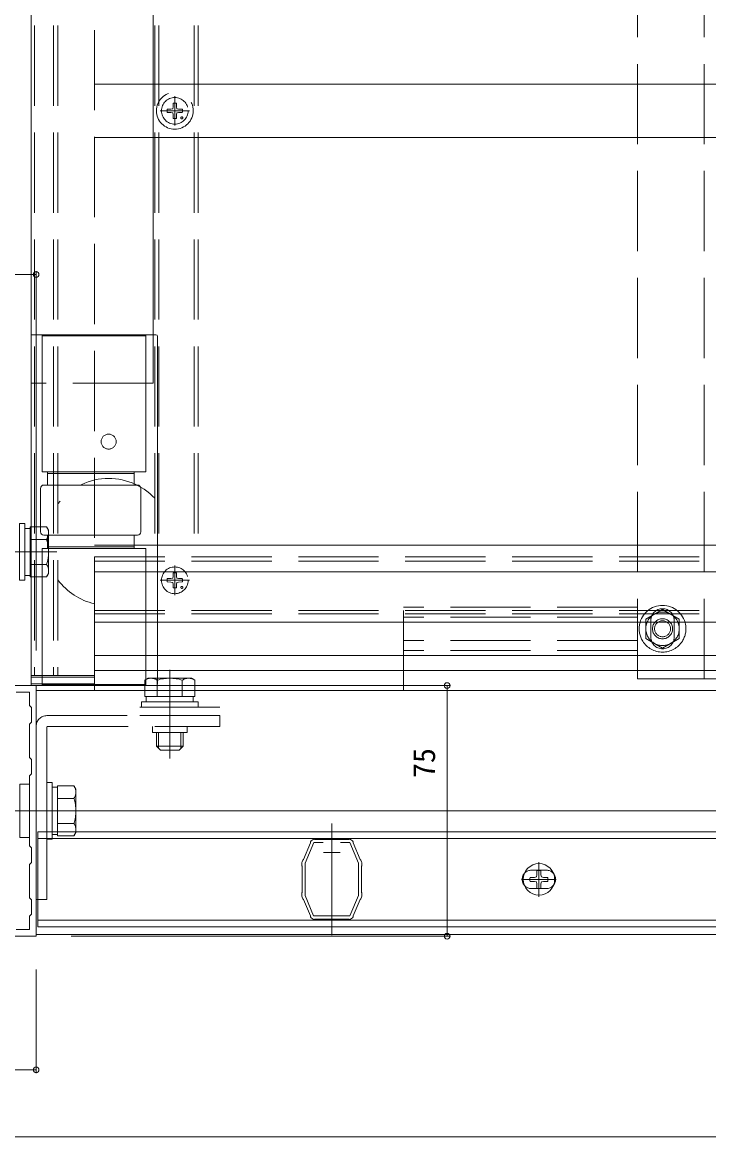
# Model space of a CAD drawing. Units: millimetres, scale not verified. Extents: x -990 to 990, y -1598 to 1604.
# Drawn here: x -466.6 to -261.2, y -1425.3 to -1091.8 of the extents above; entities that cross this region are included whole.
import ezdxf
from ezdxf.enums import TextEntityAlignment as Align

# ---------------------------------------------------------------- set-up
doc = ezdxf.new("R2010")
doc.units = ezdxf.units.MM
doc.header["$LTSCALE"] = 8
doc.linetypes.add('CHAIN2', pattern=[12, 9, -1, 1, -1])
doc.linetypes.add('DASHED3', pattern=[4, 3, -1])
for name, color, linetype, lineweight in [('0-2_YKK_ZWAK', 2, 'Continuous', 9), ('0-3_YKK_11', 4, 'Continuous', 9), ('0-4_YKK_12', 7, 'Continuous', 9), ('0-5_YKK_13', 6, 'Continuous', 9)]:
    doc.layers.add(name, color=color, linetype=linetype, lineweight=lineweight)
doc.styles.add('ＭＳ ゴシック', font='')
doc.styles.get('ＭＳ ゴシック').set_extended_font_data('MS Gothic')

msp = doc.modelspace()

# ---------------------------------------------------------------- linework, layer by layer
at = {"layer": '0-2_YKK_ZWAK', "linetype": 'DASHED3'}
for p, q in [((-282.5, -1288.27), (-282.5, -736.27)), ((-262.5, -1288.27), (-262.5, -736.27)), ((-463, -740.77), (-463, -1287.27)), ((-457.3, -740.77), (-457.3, -1287.27)), ((-456, -740.77), (-456, -1287.27)), ((-427, -740.77), (-427, -1251.77)), ((-425.8, -740.77), (-425.8, -1251.77)), ((-415.2, -740.77), (-415.2, -1251.77)), ((-414, -740.77), (-414, -1251.77)), ((-427.5, -1185.27), (-427.5, -1199.77)), ((-427.5, -1199.77), (-464, -1199.77)), ((120, -1251.77), (-445, -1251.77)), ((-445, -1291.77), (-445, -1251.77)), ((120, -1253.07), (-445, -1253.07)), ((-352.5, -1291.77), (-352.5, -1266.77)), ((-282.5, -1266.77), (-352.5, -1266.77)), ((120, -1267.77), (-445, -1267.77)), ((120, -1268.77), (-445, -1268.77)), ((-282.5, -1269.77), (-352.5, -1269.77)), ((-278.5, -1275.77), (-278.5, -1270.77)), ((-271.5, -1275.77), (-271.5, -1270.77)), ((-282.5, -1276.77), (-352.5, -1276.77)), ((-282.5, -1279.77), (-352.5, -1279.77)), ((-426.15, -1281.232), (-445, -1281.232)), ((-426.15, -1285.77), (-445, -1285.77)), ((-445, -1287.27), (-464, -1287.27)), ((-282.5, -1288.27), (-217.5, -1288.27)), ((-407.5, -1296.77), (-437.5, -1296.77)), ((-407.5, -1299.27), (-437.5, -1299.27)), ((-314.25, -1345.515), (-309.75, -1345.515)), ((-314.25, -1351.015), (-309.75, -1351.015))]:
    msp.add_line(p, q, dxfattribs=at)
at = {"layer": '0-2_YKK_ZWAK'}
for p, q in [((-464, -737.77), (-464, -1290.27)), ((-427.5, -768.27), (-427.5, -1185.27)), ((120, -1281.232), (-426.15, -1281.232)), ((120, -1285.77), (-426.15, -1285.77)), ((-537, -1290.27), (-464, -1290.27)), ((120, -1291.77), (-462.5, -1291.77)), ((-462.5, -1364.77), (-462.5, -1291.77)), ((-557.5, -1327.77), (557.5, -1327.77)), ((-374, -1331.57), (-374, -1364.97)), ((-462, -1334.07), (-462, -1362.47)), ((-462, -1334.07), (-17.997, -1334.07)), ((-462, -1336.07), (-17.787, -1336.07)), ((-462, -1360.47), (-15.5, -1360.47)), ((-462, -1362.47), (-15.5, -1362.47)), ((120, -1364.77), (-462.5, -1364.77))]:
    msp.add_line(p, q, dxfattribs=at)
at = {"layer": '0-2_YKK_ZWAK', "linetype": 'DASHED3'}
msp.add_circle((-440.8, -1217.27), 2.25, dxfattribs=at)
for centre, radius, start, end in [((-440.8, -1247.27), 19, 43.42158, 143.1301), ((-440.8, -1247.27), 19, 216.8699, 257.22913), ((-275, -1270.77), 3.5, 0, 180), ((-275, -1275.77), 3.5, 180, 0), ((-314.25, -1348.265), 2.75, 90, 270), ((-309.75, -1348.265), 2.75, 270, 90)]:
    msp.add_arc(centre, radius, start, end, dxfattribs=at)
at = {"layer": '0-3_YKK_11', "linetype": 'DASHED3'}
for p, q in [((-445, -742.104), (-445, -1271.27)), ((-427.5, -1110.27), (-445, -1110.27)), ((-421.519, -1117.133), (-421.62, -1117.65)), ((-421.5, -1116.025), (-421.519, -1117.133)), ((-420.5, -1116.025), (-420.481, -1117.133)), ((-420.481, -1117.133), (-420.38, -1117.65)), ((-423.245, -1117.77), (-422.137, -1117.751)), ((-423.245, -1118.77), (-422.137, -1118.79)), ((-422.137, -1117.751), (-421.62, -1117.65)), ((-422.137, -1118.79), (-421.62, -1118.89)), ((-421.519, -1119.407), (-421.62, -1118.89)), ((-421.5, -1120.515), (-421.519, -1119.407)), ((-420.5, -1120.515), (-420.481, -1119.407)), ((-420.481, -1119.407), (-420.38, -1118.89)), ((-419.863, -1117.751), (-420.38, -1117.65)), ((-419.863, -1118.79), (-420.38, -1118.89)), ((-418.755, -1117.77), (-419.863, -1117.751)), ((-418.755, -1118.77), (-419.863, -1118.79)), ((-427.5, -1126.27), (-445, -1126.27)), ((-465.9, -1243.22), (-464.3, -1243.22)), ((-464.3, -1242.765), (-462.5, -1242.765)), ((-464.3, -1242.765), (-464.3, -1257.776)), ((-464.3, -1246.27), (-464.3, -1254.27)), ((-464.3, -1246.517), (-462.5, -1246.517)), ((-426.15, -1248.27), (-445, -1248.27)), ((-464.3, -1254.023), (-462.5, -1254.023)), ((-426.15, -1256.27), (-445, -1256.27)), ((-421.5, -1256.525), (-421.519, -1257.633)), ((-420.5, -1256.525), (-420.481, -1257.633)), ((-464.3, -1257.32), (-465.9, -1257.32)), ((-464.3, -1257.776), (-462.5, -1257.776)), ((-423.245, -1258.27), (-422.137, -1258.251)), ((-423.245, -1259.27), (-422.137, -1259.29)), ((-422.137, -1258.251), (-421.62, -1258.15)), ((-422.137, -1259.29), (-421.62, -1259.39)), ((-421.519, -1257.633), (-421.62, -1258.15)), ((-421.519, -1259.907), (-421.62, -1259.39)), ((-421.5, -1261.015), (-421.519, -1259.907)), ((-420.5, -1261.015), (-420.481, -1259.907)), ((-420.481, -1257.633), (-420.38, -1258.15)), ((-420.481, -1259.907), (-420.38, -1259.39)), ((-419.863, -1258.251), (-420.38, -1258.15)), ((-419.863, -1259.29), (-420.38, -1259.39)), ((-418.755, -1258.27), (-419.863, -1258.251)), ((-418.755, -1259.27), (-419.863, -1259.29)), ((-270, -1270.383), (-275, -1267.497)), ((-270, -1271.279), (-270, -1270.383)), ((-270, -1271.405), (-270, -1270.383)), ((-426.15, -1271.27), (-445, -1271.27)), ((-280, -1271.405), (-280, -1276.157)), ((-270, -1276.157), (-270, -1271.279)), ((-270, -1276.157), (-270, -1271.405)), ((-280, -1276.157), (-279.638, -1276.366)), ((-280, -1276.157), (-279.483, -1276.456)), ((-279.483, -1276.456), (-275, -1279.044)), ((-275, -1279.044), (-270.517, -1276.456)), ((-270.517, -1276.456), (-270, -1276.157)), ((-270.39, -1276.382), (-270, -1276.157)), ((-445, -1287.27), (-464, -1287.27)), ((-464, -1287.77), (-445, -1287.77)), ((-464, -1287.77), (-445, -1287.77)), ((-445, -1289.77), (-464, -1289.77)), ((-429, -1288.07), (-430.006, -1288.651)), ((-430.006, -1293.57), (-430.006, -1288.651)), ((-416, -1288.07), (-429, -1288.07)), ((-426.253, -1293.57), (-426.253, -1288.651)), ((-418.747, -1293.57), (-418.747, -1288.651)), ((-416, -1288.07), (-414.994, -1288.651)), ((-414.994, -1293.57), (-414.994, -1288.651)), ((-414.994, -1293.57), (-430.006, -1293.57)), ((-429.55, -1293.57), (-429.55, -1295.17)), ((-418.5, -1293.57), (-426.5, -1293.57)), ((-415.45, -1295.17), (-415.45, -1293.57)), ((-422.5, -1306.77), (-422.5, -1296.77)), ((-459.3, -1299.27), (-407.5, -1299.27)), ((-407.5, -1302.47), (-407.5, -1299.27)), ((-462.5, -1354.27), (-462.5, -1302.47)), ((-459.3, -1354.27), (-459.3, -1302.77)), ((-459, -1302.47), (-407.5, -1302.47)), ((-417.3, -1302.47), (-417.3, -1304.27)), ((-426.5, -1304.27), (-426.5, -1308.37)), ((-425.852, -1309.018), (-425.852, -1304.27)), ((-419.148, -1309.018), (-419.148, -1304.27)), ((-418.5, -1308.37), (-418.5, -1304.27)), ((-426.5, -1308.37), (-418.5, -1308.37)), ((-425.3, -1309.57), (-426.5, -1308.37)), ((-425.3, -1309.57), (-419.7, -1309.57)), ((-419.7, -1309.57), (-418.5, -1308.37)), ((-456.1, -1320.265), (-451.181, -1320.265)), ((-456.1, -1335.276), (-456.1, -1320.265)), ((-450.6, -1321.27), (-451.181, -1320.265)), ((-456.1, -1320.72), (-457.7, -1320.72)), ((-456.1, -1331.77), (-456.1, -1323.77)), ((-450.6, -1334.27), (-450.6, -1321.27)), ((-456.1, -1324.017), (-451.181, -1324.017)), ((-465, -1327.77), (-456.8, -1327.77)), ((-456.1, -1331.523), (-451.181, -1331.523)), ((-457.7, -1334.82), (-456.1, -1334.82)), ((-456.1, -1335.276), (-451.181, -1335.276)), ((-450.6, -1334.27), (-451.181, -1335.276)), ((-462.5, -1354.27), (-459.3, -1354.27))]:
    msp.add_line(p, q, dxfattribs=at)
at = {"layer": '0-3_YKK_11'}
for p, q in [((120, -1110.27), (-427.5, -1110.27)), ((120, -1126.27), (-427.5, -1126.27)), ((-464, -1185.27), (-426.65, -1185.27)), ((-460.65, -1185.27), (-460.65, -1226.27)), ((-429.65, -1185.57), (-460.65, -1185.57)), ((-429.65, -1226.27), (-429.65, -1185.27)), ((-426.15, -1185.77), (-426.15, -1289.77)), ((-460.65, -1226.27), (-429.65, -1226.27)), ((-459.15, -1226.27), (-459.15, -1230.27)), ((-433.169, -1226.77), (-459.15, -1226.77)), ((-433.15, -1226.27), (-433.15, -1230.27)), ((-460.169, -1230.27), (-432.169, -1230.27)), ((-461.169, -1231.27), (-461.169, -1244.27)), ((-431.169, -1244.27), (-431.169, -1231.27)), ((-462.5, -1242.765), (-459.381, -1242.765)), ((-458.8, -1243.77), (-459.381, -1242.765)), ((-458.8, -1243.77), (-458.8, -1256.77)), ((-462.5, -1246.517), (-459.381, -1246.517)), ((-432.169, -1245.27), (-460.169, -1245.27)), ((-459.15, -1245.27), (-459.15, -1249.27)), ((-433.15, -1245.27), (-433.15, -1249.27)), ((-460.65, -1249.27), (-460.65, -1290.27)), ((-429.65, -1249.27), (-460.65, -1249.27)), ((-459.15, -1248.77), (-433.169, -1248.77)), ((-429.65, -1290.27), (-429.65, -1249.27)), ((120, -1248.27), (-426.15, -1248.27)), ((-462.5, -1254.023), (-459.381, -1254.023)), ((-458.8, -1256.77), (-459.381, -1257.776)), ((120, -1256.27), (-426.15, -1256.27)), ((-462.5, -1257.776), (-459.381, -1257.776)), ((120, -1271.27), (-426.15, -1271.27)), ((-426.65, -1290.27), (-464, -1290.27)), ((-460.65, -1289.97), (-429.65, -1289.97)), ((-312.611, -1346.927), (-312.73, -1347.535)), ((-312.589, -1345.623), (-312.611, -1346.927)), ((-311.411, -1345.623), (-311.389, -1346.927)), ((-311.389, -1346.927), (-311.27, -1347.535)), ((-314.642, -1347.676), (-313.338, -1347.654)), ((-314.642, -1348.853), (-313.338, -1348.876)), ((-313.338, -1347.654), (-312.73, -1347.535)), ((-313.338, -1348.876), (-312.73, -1348.995)), ((-312.611, -1349.603), (-312.73, -1348.995)), ((-312.589, -1350.907), (-312.611, -1349.603)), ((-311.411, -1350.907), (-311.389, -1349.603)), ((-311.389, -1349.603), (-311.27, -1348.995)), ((-310.662, -1347.654), (-311.27, -1347.535)), ((-310.662, -1348.876), (-311.27, -1348.995)), ((-309.358, -1347.676), (-310.662, -1347.654)), ((-309.358, -1348.853), (-310.662, -1348.876))]:
    msp.add_line(p, q, dxfattribs=at)
at = {"layer": '0-3_YKK_11', "linetype": 'CHAIN2'}
for p, q in [((-421, -1122.67), (-421, -1113.87)), ((-425.4, -1118.27), (-416.6, -1118.27)), ((-456.3, -1250.27), (-482.8, -1250.27)), ((-421, -1263.17), (-421, -1254.37)), ((-425.4, -1258.77), (-416.6, -1258.77)), ((-422.5, -1285.57), (-422.5, -1312.07)), ((-448.1, -1327.77), (-474.6, -1327.77)), ((-312, -1353.444), (-312, -1343.086)), ((-317.179, -1348.265), (-306.821, -1348.265))]:
    msp.add_line(p, q, dxfattribs=at)
at = {"layer": '0-3_YKK_11', "linetype": 'DASHED3'}
for points in [[(-467.5, -1258.77), (-467.5, -1241.77), (-465.9, -1241.77), (-465.9, -1258.77)], [(-431, -1296.77), (-414, -1296.77), (-414, -1295.17), (-431, -1295.17)], [(-459.3, -1319.27), (-459.3, -1336.27), (-457.7, -1336.27), (-457.7, -1319.27)]]:
    msp.add_lwpolyline(points, close=True, dxfattribs=at)
for points in [[(-275, -1267.497), (-280, -1270.383), (-280, -1271.405)], [(-427.7, -1302.47), (-427.7, -1304.27), (-417.3, -1304.27)]]:
    msp.add_lwpolyline(points, dxfattribs=at)
at = {"layer": '0-3_YKK_11'}
msp.add_lwpolyline([(-464.5, -1335.77), (-464.5, -1319.77), (-467.4, -1319.77), (-467.4, -1335.77)], close=True, dxfattribs=at)
at = {"layer": '0-3_YKK_11', "linetype": 'DASHED3'}
for centre, radius in [((-421, -1118.27), 5.5), ((-421, -1118.27), 4), ((-418.879, -1120.391), 0.3), ((-421, -1258.77), 4), ((-418.879, -1260.891), 0.3), ((-275, -1273.27), 3), ((-275, -1273.27), 2.4)]:
    msp.add_circle(centre, radius, dxfattribs=at)
at = {"layer": '0-3_YKK_11'}
msp.add_circle((-312, -1348.265), 4.708, dxfattribs=at)
at = {"layer": '0-3_YKK_11', "linetype": 'DASHED3'}
for centre, radius, start, end in [((-421, -1118.27), 2.3, 77.44414, 102.55586), ((-421, -1118.27), 2.3, 167.44414, 192.55586), ((-421, -1118.27), 2.3, 347.44414, 12.55586), ((-421, -1118.27), 2.3, 257.44414, 282.55586), ((-421, -1258.77), 2.3, 77.44414, 102.55586), ((-421, -1258.77), 2.3, 167.44414, 192.55586), ((-421, -1258.77), 2.3, 347.44414, 12.55586), ((-421, -1258.77), 2.3, 257.44414, 282.55586), ((-275, -1273.27), 7, 10.52433, 169.47567), ((-275, -1273.27), 5, 23.1324, 156.8676), ((-275, -1273.27), 5, 23.1324, 156.8676), ((-275, -1273.27), 7, 169.47567, 212.11583), ((-275, -1273.27), 5, 156.8676, 217.3832), ((-275, -1273.27), 5, 156.8676, 217.3832), ((-275, -1273.27), 5, 322.6168, 23.1324), ((-275, -1273.27), 5, 322.6168, 23.1324), ((-275, -1273.27), 7, 327.88417, 10.52433), ((-275, -1273.27), 7, 212.11583, 327.88417), ((-275, -1273.27), 5, 217.3832, 322.6168), ((-275, -1273.27), 5, 217.3832, 322.6168), ((-428.129, -1291.393), 3.323, 55.61575, 124.38425), ((-422.5, -1300.49), 12.419, 72.41205, 107.58795), ((-416.871, -1291.393), 3.323, 55.61575, 124.38425), ((-459.3, -1302.47), 3.2, 90, 180), ((-459, -1302.77), 0.3, 90, 180), ((-453.923, -1322.141), 3.323, 325.61575, 34.38425), ((-463.019, -1327.77), 12.419, 342.41205, 17.58795), ((-453.923, -1333.399), 3.323, 325.61575, 34.38425)]:
    msp.add_arc(centre, radius, start, end, dxfattribs=at)
at = {"layer": '0-3_YKK_11'}
for centre, radius, start, end in [((-426.65, -1185.77), 0.5, 0, 90), ((-460.169, -1231.27), 1, 90, 180), ((-432.169, -1231.27), 1, 0, 90), ((-462.123, -1244.641), 3.323, 325.61575, 34.38425), ((-460.169, -1244.27), 1, 180, 270), ((-471.219, -1250.27), 12.419, 342.41205, 17.58795), ((-432.169, -1244.27), 1, 270, 0), ((-462.123, -1255.899), 3.323, 325.61575, 34.38425), ((-426.65, -1289.77), 0.5, 270, 0), ((-312, -1348.265), 2.707, 77.44414, 102.55586), ((-312, -1348.265), 2.707, 167.44414, 192.55586), ((-312, -1348.265), 2.707, 347.44414, 12.55586), ((-312, -1348.265), 2.707, 257.44414, 282.55586)]:
    msp.add_arc(centre, radius, start, end, dxfattribs=at)
at = {"layer": '0-4_YKK_12'}
for p, q in [((-376.59, -1337.27), (-379.402, -1337.27)), ((-376.5, -1340.27), (-371.5, -1340.27)), ((-374, -1342.77), (-374, -1337.77))]:
    msp.add_line(p, q, dxfattribs=at)
msp.add_lwpolyline([(-462.5, -1290.27), (-537.5, -1290.27), (-537.5, -1365.27), (-462.5, -1365.27)], close=True, dxfattribs=at)
for points in [[(-468.5, -1363.27), (-464.5, -1363.27), (-464.5, -1359.27), (-463.9, -1358.67), (-463.9, -1354.37), (-464.5, -1353.77), (-464.5, -1343.77), (-463.9, -1343.17), (-463.9, -1338.87), (-464.5, -1338.27), (-464.5, -1317.27), (-463.9, -1316.67), (-463.9, -1312.37), (-464.5, -1311.77), (-464.5, -1301.77), (-463.9, -1301.17), (-463.9, -1296.87), (-464.5, -1296.27), (-464.5, -1292.27), (-468.5, -1292.27)], [(-382.883, -1342.971), (-382.683, -1342.494), (-382.585, -1342.392), (-382.488, -1342.289), (-380.409, -1337.345), (-380.403, -1337.208), (-380.388, -1337.053)], [(-376.59, -1337.27), (-379.402, -1337.27), (-382, -1343.452), (-382, -1353.088), (-379.444, -1359.17), (-368.556, -1359.17), (-366, -1353.089), (-366, -1343.452), (-368.598, -1337.27), (-371.41, -1337.27)], [(-379.22, -1336.278), (-379.071, -1336.323), (-378.943, -1336.37), (-369.057, -1336.37), (-368.929, -1336.323), (-368.78, -1336.278)], [(-367.612, -1337.053), (-367.597, -1337.208), (-367.591, -1337.345), (-365.512, -1342.289), (-365.415, -1342.392), (-365.317, -1342.494), (-365.117, -1342.971)], [(-383, -1352.988), (-383, -1352.47), (-382.95, -1352.338), (-382.9, -1352.206), (-382.9, -1344.335), (-382.95, -1344.202), (-383, -1344.07), (-383, -1343.552)], [(-365, -1343.552), (-365, -1344.07), (-365.05, -1344.202), (-365.1, -1344.335), (-365.1, -1352.206), (-365.05, -1352.338), (-365, -1352.47), (-365, -1352.988)], [(-380.387, -1359.487), (-380.403, -1359.332), (-380.409, -1359.195), (-382.488, -1354.251), (-382.585, -1354.149), (-382.683, -1354.046), (-382.883, -1353.569)], [(-365.117, -1353.569), (-365.317, -1354.046), (-365.415, -1354.149), (-365.512, -1354.251), (-367.591, -1359.195), (-367.597, -1359.332), (-367.612, -1359.487)], [(-369.057, -1360.17), (-378.943, -1360.17), (-379.071, -1360.217), (-379.22, -1360.263)], [(-368.78, -1360.263), (-368.928, -1360.217), (-369.057, -1360.17)]]:
    msp.add_lwpolyline(points, dxfattribs=at)
for centre, start, end in [((-379.07, -1337.77), 95.73914, 151.44347), ((-368.93, -1337.77), 28.55592, 84.26083), ((-381.5, -1343.552), 157.21234, 180.00008), ((-366.5, -1343.552), 360, 22.78773), ((-381.5, -1352.988), 179.99998, 202.78771), ((-366.5, -1352.988), 337.21255, 0.00006), ((-379.07, -1358.77), 208.55565, 264.26079), ((-368.93, -1358.77), 275.73925, 331.44438)]:
    msp.add_arc(centre, 1.5, start, end, dxfattribs=at)
at = {"layer": '0-5_YKK_13'}
for p, q in [((-462.5, -1279.77), (-462.5, -1166.27)), ((-537.5, -1167.27), (-462.5, -1167.27)), ((-452, -1290.27), (-338.5, -1290.27)), ((-339.5, -1365.27), (-339.5, -1290.27)), ((-452, -1365.27), (-338.5, -1365.27)), ((-462.5, -1375.27), (-462.5, -1406.27)), ((-462.5, -1405.27), (-500, -1405.27)), ((-493, -1425.27), (493, -1425.27))]:
    msp.add_line(p, q, dxfattribs=at)
for centre in [(-462.5, -1167.27), (-339.5, -1290.27), (-339.5, -1365.27), (-462.5, -1405.27)]:
    msp.add_circle(centre, 0.85, dxfattribs=at)

# ---------------------------------------------------------------- texts
at = {"layer": '0-5_YKK_13', "style": 'ＭＳ ゴシック'}
msp.add_text('75', height=6.598, rotation=90, dxfattribs=at).set_placement((-341.1, -1317.945), align=Align.BOTTOM_LEFT)

doc.saveas('drawing.dxf')
